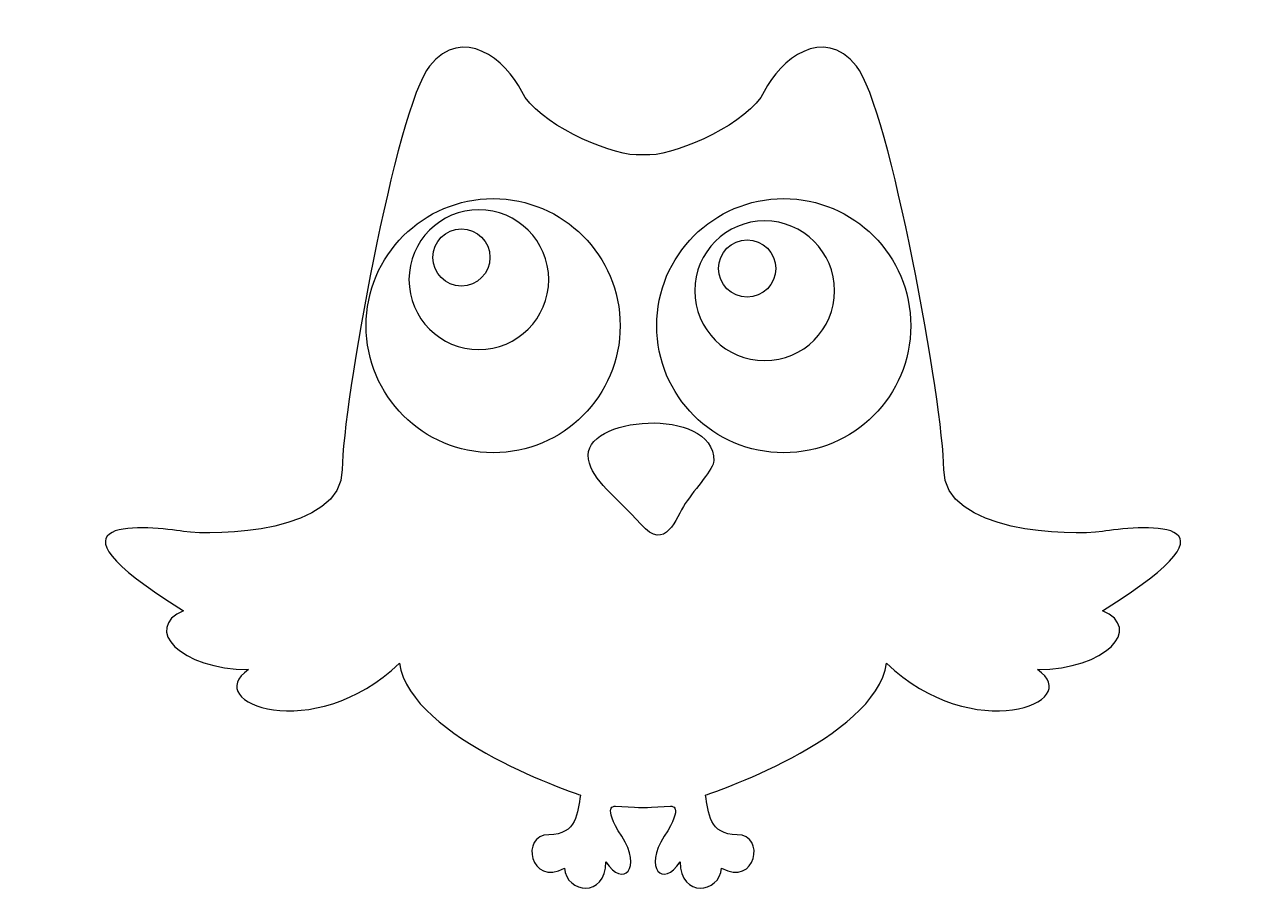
# Model space of a CAD drawing. Header units: centimetres. Extents: x -12.2 to 12.2, y -8.5 to 8.7.
import ezdxf

# ---------------------------------------------------------------- set-up
doc = ezdxf.new("R2010")
doc.units = ezdxf.units.CM
doc.header["$MEASUREMENT"] = 0
doc.layers.add('Camada 1', color=7, linetype='Continuous')

msp = doc.modelspace()

# ---------------------------------------------------------------- linework, layer by layer
at = {"layer": 'Camada 1'}
for points, knots in [([(0.08195, -6.70712), (0.08195, -6.70712), (-0.54453, -6.67582), (-0.54453, -6.67582), (-0.54453, -6.67582), (-0.54453, -6.67582), (-0.82647, -6.64452), (-0.41928, -7.27097), (-0.41928, -7.27097), (-0.01209, -7.89742), (-0.38793, -8.30467), (-0.73249, -7.77222), (-0.73249, -7.77222), (-0.73249, -8.49271), (-1.51563, -8.39865), (-1.54698, -7.89747), (-1.54698, -7.89747), (-2.23614, -8.27336), (-2.42405, -7.23964), (-1.86019, -7.23964), (-1.86019, -7.23964), (-1.29634, -7.23964), (-1.29634, -6.80107), (-1.23371, -6.45655), (-1.23371, -6.45655), (-1.23371, -6.45655), (-4.58548, -5.36014), (-4.80476, -3.85654), (-4.80476, -3.85654), (-6.49632, -5.48539), (-8.75171, -4.63963), (-7.78063, -3.98177), (-7.78063, -3.98177), (-9.1276, -3.98177), (-9.87944, -3.16741), (-9.065, -2.82279), (-9.065, -2.82279), (-12.19753, -0.88062), (-9.69148, -1.16253), (-9.065, -1.25651), (-9.065, -1.25651), (-8.43852, -1.35046), (-5.93247, -1.28789), (-5.93247, -0.03482), (-5.93247, -0.03482), (-5.93247, 1.21819), (-4.86742, 7.10729), (-4.20958, 7.92173), (-4.20958, 7.92173), (-3.55174, 8.73617), (-2.70598, 8.04704), (-2.39277, 7.4205), (-2.39277, 7.4205), (-2.07956, 6.79397), (-0.73251, 6.19884), (-0.13736, 6.16754), (-0.13736, 6.16754), (-0.13736, 6.16754), (0.13736, 6.16753), (0.13736, 6.16753), (0.13736, 6.16753), (0.73246, 6.19883), (2.07948, 6.79398), (2.3928, 7.42049), (2.3928, 7.42049), (2.70596, 8.04702), (3.55173, 8.73616), (4.20954, 7.92172), (4.20954, 7.92172), (4.86737, 7.10728), (5.93251, 1.21818), (5.93251, -0.03483), (5.93251, -0.03483), (5.93251, -1.28787), (8.43854, -1.35047), (9.06507, -1.25652), (9.06507, -1.25652), (9.69152, -1.16254), (12.19747, -0.88063), (9.06507, -2.8228), (9.06507, -2.8228), (9.87946, -3.16739), (9.12764, -3.98178), (7.7806, -3.98178), (7.7806, -3.98178), (8.75175, -4.63961), (6.49637, -5.48541), (4.80478, -3.85655), (4.80478, -3.85655), (4.58547, -5.36012), (1.23373, -6.45656), (1.23373, -6.45656), (1.23373, -6.45656), (1.2963, -6.80107), (1.2963, -7.23965), (1.86018, -7.23965), (1.86018, -7.23965), (2.42403, -7.23965), (2.23618, -8.27338), (1.54705, -7.89748), (1.54705, -7.89748), (1.51564, -8.39863), (0.73248, -8.49271), (0.73248, -7.77223), (0.73248, -7.77223), (0.38797, -8.30468), (0.0121, -7.8974), (0.41935, -7.27098), (0.41935, -7.27098), (0.82646, -6.64453), (0.54452, -6.67583), (0.54452, -6.67583), (0.54452, -6.67583), (0.54452, -6.67583), (-0.08191, -6.70713), (-0.08191, -6.70713), (-0.08191, -6.70713), (-0.08191, -6.70713), (0.08195, -6.70712), (0.08195, -6.70712)], [0, 0, 0, 0, 0.03225806, 0.03225806, 0.03225806, 0.03225806, 0.06451613, 0.06451613, 0.06451613, 0.06451613, 0.09677419, 0.09677419, 0.09677419, 0.09677419, 0.12903226, 0.12903226, 0.12903226, 0.12903226, 0.16129032, 0.16129032, 0.16129032, 0.16129032, 0.19354839, 0.19354839, 0.19354839, 0.19354839, 0.22580645, 0.22580645, 0.22580645, 0.22580645, 0.25806452, 0.25806452, 0.25806452, 0.25806452, 0.29032258, 0.29032258, 0.29032258, 0.29032258, 0.32258065, 0.32258065, 0.32258065, 0.32258065, 0.35483871, 0.35483871, 0.35483871, 0.35483871, 0.38709677, 0.38709677, 0.38709677, 0.38709677, 0.41935484, 0.41935484, 0.41935484, 0.41935484, 0.4516129, 0.4516129, 0.4516129, 0.4516129, 0.48387097, 0.48387097, 0.48387097, 0.48387097, 0.51612903, 0.51612903, 0.51612903, 0.51612903, 0.5483871, 0.5483871, 0.5483871, 0.5483871, 0.58064516, 0.58064516, 0.58064516, 0.58064516, 0.61290323, 0.61290323, 0.61290323, 0.61290323, 0.64516129, 0.64516129, 0.64516129, 0.64516129, 0.67741935, 0.67741935, 0.67741935, 0.67741935, 0.70967742, 0.70967742, 0.70967742, 0.70967742, 0.74193548, 0.74193548, 0.74193548, 0.74193548, 0.77419355, 0.77419355, 0.77419355, 0.77419355, 0.80645161, 0.80645161, 0.80645161, 0.80645161, 0.83870968, 0.83870968, 0.83870968, 0.83870968, 0.87096774, 0.87096774, 0.87096774, 0.87096774, 0.90322581, 0.90322581, 0.90322581, 0.90322581, 0.93548387, 0.93548387, 0.93548387, 0.93548387, 1, 1, 1, 1]), ([(-2.9566, 0.29397), (-1.57256, 0.29397), (-0.4506, 1.41594), (-0.4506, 2.79997), (-0.4506, 2.79997), (-0.4506, 4.18398), (-1.57257, 5.30594), (-2.9566, 5.30594), (-2.9566, 5.30594), (-4.34063, 5.30594), (-5.46257, 4.18397), (-5.46257, 2.79997), (-5.46257, 2.79997), (-5.4626, 1.41596), (-4.34063, 0.29397), (-2.9566, 0.29397)], [0, 0, 0, 0, 0.2, 0.2, 0.2, 0.2, 0.4, 0.4, 0.4, 0.4, 0.6, 0.6, 0.6, 0.6, 1, 1, 1, 1]), ([(2.77589, 0.29397), (4.15993, 0.29397), (5.28184, 1.41594), (5.28184, 2.79997), (5.28184, 2.79997), (5.28184, 4.18398), (4.15993, 5.30594), (2.77589, 5.30594), (2.77589, 5.30594), (1.39185, 5.30594), (0.26994, 4.18397), (0.26994, 2.79997), (0.26994, 2.79997), (0.26994, 1.41596), (1.39185, 0.29397), (2.77589, 0.29397)], [0, 0, 0, 0, 0.2, 0.2, 0.2, 0.2, 0.4, 0.4, 0.4, 0.4, 0.6, 0.6, 0.6, 0.6, 1, 1, 1, 1]), ([(-4.61681, 3.70844), (-4.61681, 4.46965), (-3.99972, 5.08671), (-3.23854, 5.08671), (-3.23854, 5.08671), (-2.47731, 5.08671), (-1.86025, 4.46962), (-1.86025, 3.70844), (-1.86025, 3.70844), (-1.86025, 2.94721), (-2.47734, 2.33015), (-3.23854, 2.33015), (-3.23854, 2.33015), (-3.99975, 2.33015), (-4.61681, 2.94721), (-4.61681, 3.70844)], [0, 0, 0, 0, 0.2, 0.2, 0.2, 0.2, 0.4, 0.4, 0.4, 0.4, 0.6, 0.6, 0.6, 0.6, 1, 1, 1, 1]), ([(-3.58308, 3.58311), (-3.27164, 3.58311), (-3.01923, 3.83555), (-3.01923, 4.14696), (-3.01923, 4.14696), (-3.01923, 4.4584), (-3.27167, 4.71081), (-3.58308, 4.71081), (-3.58308, 4.71081), (-3.89449, 4.71081), (-4.14693, 4.4584), (-4.14693, 4.14696), (-4.14693, 4.14696), (-4.14693, 3.83552), (-3.89452, 3.58311), (-3.58308, 3.58311)], [0, 0, 0, 0, 0.2, 0.2, 0.2, 0.2, 0.4, 0.4, 0.4, 0.4, 0.6, 0.6, 0.6, 0.6, 1, 1, 1, 1]), ([(1.02173, 3.48913), (1.02173, 4.25036), (1.63882, 4.86742), (2.4, 4.86742), (2.4, 4.86742), (3.16115, 4.86742), (3.77824, 4.25036), (3.77824, 3.48913), (3.77824, 3.48913), (3.77824, 2.72792), (3.16115, 2.11084), (2.4, 2.11084), (2.4, 2.11084), (1.63882, 2.11083), (1.02173, 2.72792), (1.02173, 3.48913)], [0, 0, 0, 0, 0.2, 0.2, 0.2, 0.2, 0.4, 0.4, 0.4, 0.4, 0.6, 0.6, 0.6, 0.6, 1, 1, 1, 1]), ([(2.05546, 3.36382), (2.36685, 3.36382), (2.61931, 3.61626), (2.61931, 3.9277), (2.61931, 3.9277), (2.61931, 4.23914), (2.36684, 4.49155), (2.05546, 4.49155), (2.05546, 4.49155), (1.74399, 4.49155), (1.49161, 4.23914), (1.49161, 3.9277), (1.49161, 3.9277), (1.49163, 3.61623), (1.74399, 3.36382), (2.05546, 3.36382)], [0, 0, 0, 0, 0.2, 0.2, 0.2, 0.2, 0.4, 0.4, 0.4, 0.4, 0.6, 0.6, 0.6, 0.6, 1, 1, 1, 1]), ([(-0.04338, -1.1156), (0.45777, -1.67945), (0.64583, -0.99032), (0.83377, -0.70838), (0.83377, -0.70838), (1.03192, -0.41125), (1.39765, -0.01927), (1.39765, 0.13736), (1.39765, 0.13736), (1.39765, 1.23014), (-1.23371, 1.01443), (-1.0771, 0.16866), (-1.0771, 0.16866), (-0.99728, -0.26259), (-0.54455, -0.55175), (-0.04338, -1.1156)], [0, 0, 0, 0, 0.2, 0.2, 0.2, 0.2, 0.4, 0.4, 0.4, 0.4, 0.6, 0.6, 0.6, 0.6, 1, 1, 1, 1])]:
    msp.add_open_spline(points, degree=3, knots=knots, dxfattribs=at)

doc.saveas('drawing.dxf')
